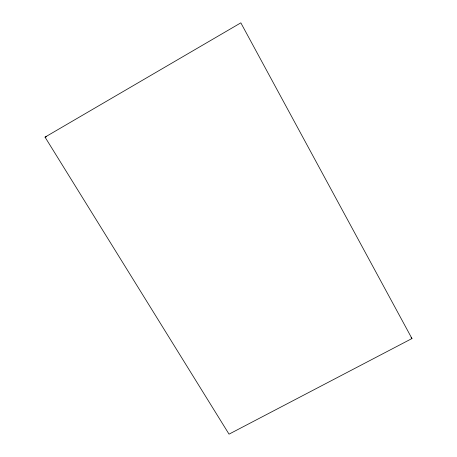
<?xml version="1.0" encoding="UTF-8"?>
<svg xmlns="http://www.w3.org/2000/svg" width="457" height="457" viewBox="0 0 457 457"><rect width="100%" height="100%" fill="white"/><g stroke="black" fill="none" stroke-linecap="round" stroke-linejoin="round"><path stroke-width="0.69" d="M45.037 137.134L240.839 22.85L411.963 338.546L229.037 434.15L45.037 137.134L46.38 136.752M411.123 337.397L411.963 338.546"/></g></svg>
